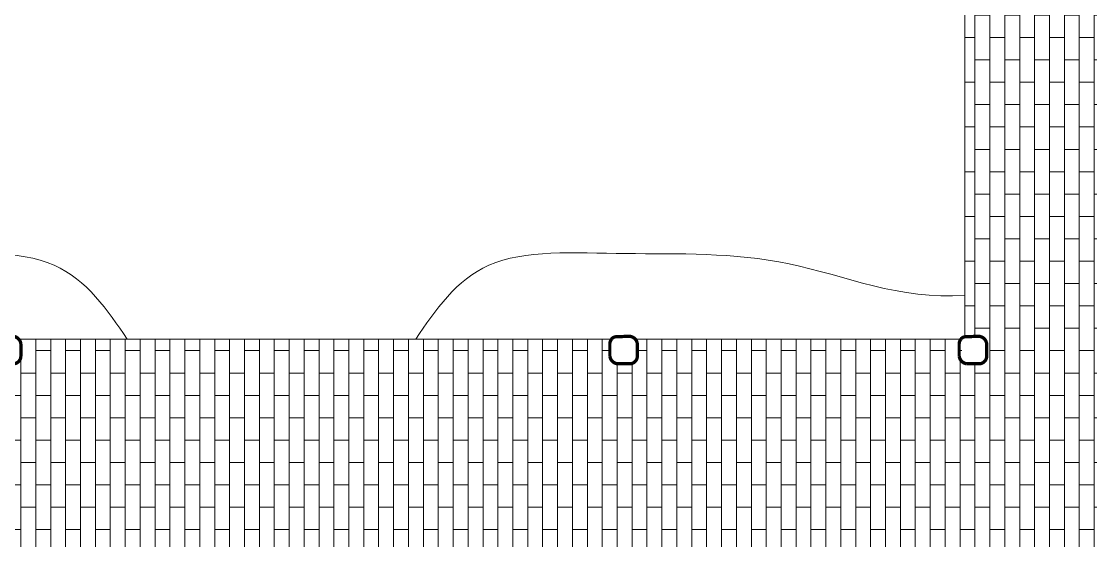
# Model space of a CAD drawing. Header units: metres. Extents: x 8 to 2416, y -346 to 476.
# Drawn here: x 129.99 to 139.71, y -235.25 to -230.53 of the extents above; entities that cross this region are included whole.
import ezdxf

# ---------------------------------------------------------------- set-up
doc = ezdxf.new("R2010")
doc.units = ezdxf.units.M
doc.linetypes.add('0', pattern=[0])
doc.layers.get('0').update_dxf_attribs({"color": 250, "linetype": '0', "lineweight": 20})
for name, color, linetype, lineweight in [('A-WALL', 250, 'Continuous', 20), ('baños', 140, 'Continuous', 0), ('piso', 253, 'Continuous', 0)]:
    doc.layers.add(name, color=color, linetype=linetype, lineweight=lineweight)
doc.layers.add('hatch piso', color=253, linetype='Continuous', lineweight=0, transparency=0.7)
doc.layers.add('REVESTIMIENTO EXTERIOR', color=7, linetype='Continuous', lineweight=5, true_color=0xffdebd)

# ---------------------------------------------------------------- blocks, each defined once
blk = doc.blocks.new('PL BASE 1N NASAS 09')
at = {"layer": 'A-WALL'}
for points in [[(-106.3861, -47.2748), (-106.2761, -47.2748, 0.414214), (-106.2061, -47.2048), (-106.2061, -47.0948, 0.414214), (-106.2761, -47.0248), (-106.3861, -47.0248, 0.414214), (-106.4561, -47.0948), (-106.4561, -47.2048, 0.414214)], [(-103.2111, -47.2748), (-103.1011, -47.2748, 0.414214), (-103.0311, -47.2048), (-103.0311, -47.0948, 0.414214), (-103.1011, -47.0248), (-103.2111, -47.0248, 0.414214), (-103.2811, -47.0948), (-103.2811, -47.2048, 0.414214)]]:
    blk.add_lwpolyline(points, format="xyb", close=True, dxfattribs=at)
at = {"layer": 'piso'}
for p, q in [((-103.2311, -43.462), (-103.2311, -47.0178)), ((-111.8253, -47.0498), (-106.4397, -47.0498)), ((-106.2225, -47.0498), (-103.2716, -47.0498))]:
    blk.add_line(p, q, dxfattribs=at)
blk = doc.blocks.new('PL MUEBLES 1N NASAS 09')
at = {"layer": 'hatch piso'}
h = blk.add_hatch(dxfattribs=at)
h.set_pattern_fill('AR-BRSTD', color=256, scale=0.002, angle=-90)
h.set_pattern_definition([(270, (-8.74588, 232.01007), (0.1354836, -2e-17), []), (0, (-8.74588, 232.01007), (0.1354836, 0.2032), [0.1354836, -0.1354836])])
edge = h.paths.add_edge_path()
edge.add_line((62.3305, 47.1481), (63.2305, 47.1481))
edge.add_line((63.2305, 47.1481), (63.2305, 48.4481))
edge.add_line((63.2305, 48.4481), (56.5331, 48.4481))
edge.add_line((56.5331, 48.4481), (56.5331, 48.2731))
edge.add_line((56.5331, 48.2731), (56.3831, 48.2731))
edge.add_line((56.3831, 48.2731), (56.3831, 48.4536))
edge.add_line((56.3831, 48.4536), (54.5879, 48.4536))
edge.add_line((54.5879, 48.4536), (54.5879, 46.9481))
edge.add_line((54.5879, 46.9481), (55.8257, 46.9481))
edge.add_arc((55.8755, 46.9973), 0.07, 180, 224.67274, ccw=False)
edge.add_line((55.8055, 46.9973), (55.8055, 47.1073))
edge.add_arc((55.8755, 47.1073), 0.07, 90, 180, ccw=False)
edge.add_line((55.8755, 47.1773), (55.9855, 47.1773))
edge.add_arc((55.9855, 47.1073), 0.07, 0, 90, ccw=False)
edge.add_line((56.0555, 47.1073), (56.0555, 46.9973))
edge.add_arc((55.9855, 46.9973), 0.07, -44.67274, 0, ccw=False)
edge.add_line((56.0353, 46.9481), (59.0257, 46.9481))
edge.add_arc((59.0755, 46.9973), 0.07, 180, 224.67276, ccw=False)
edge.add_line((59.0055, 46.9973), (59.0055, 47.1073))
edge.add_arc((59.0755, 47.1073), 0.07, 90, 180, ccw=False)
edge.add_line((59.0755, 47.1773), (59.1855, 47.1773))
edge.add_arc((59.1855, 47.1073), 0.07, 0, 90, ccw=False)
edge.add_line((59.2555, 47.1073), (59.2555, 46.9973))
edge.add_arc((59.1855, 46.9973), 0.07, -90, 0, ccw=False)
edge.add_line((59.1855, 46.9273), (59.0755, 46.9273))
edge.add_arc((59.0755, 46.9973), 0.07, 229.9948, 270, ccw=False)
edge.add_line((59.0305, 46.9437), (59.0305, 44.972))
edge.add_arc((59.0755, 44.9184), 0.07, 90, 130.0052, ccw=False)
edge.add_line((59.0755, 44.9884), (59.1855, 44.9884))
edge.add_arc((59.1855, 44.9184), 0.07, 0, 90, ccw=False)
edge.add_line((59.2555, 44.9184), (59.2555, 44.8084))
edge.add_arc((59.1855, 44.8084), 0.07, -90, 0, ccw=False)
edge.add_line((59.1855, 44.7384), (59.0755, 44.7384))
edge.add_arc((59.0755, 44.8084), 0.07, 229.9948, 270, ccw=False)
edge.add_line((59.0305, 44.7548), (59.0305, 41.172))
edge.add_arc((59.0755, 41.1184), 0.07, 90, 130.0052, ccw=False)
edge.add_line((59.0755, 41.1884), (59.1855, 41.1884))
edge.add_arc((59.1855, 41.1184), 0.07, 0, 90, ccw=False)
edge.add_line((59.2555, 41.1184), (59.2555, 41.0084))
edge.add_arc((59.1855, 41.0084), 0.07, -90, 0, ccw=False)
edge.add_line((59.1855, 40.9384), (59.0755, 40.9384))
edge.add_arc((59.0755, 41.0084), 0.07, 180, 270, ccw=False)
edge.add_line((59.0055, 41.0084), (59.0055, 41.1184))
edge.add_arc((59.0755, 41.1184), 0.07, 149.84805, 180, ccw=False)
edge.add_line((59.0149, 41.1535), (56.0391, 41.1535))
edge.add_arc((55.9855, 41.1085), 0.07, 0, 40.0052, ccw=False)
edge.add_line((56.0555, 41.1085), (56.0555, 40.9985))
edge.add_arc((55.9855, 40.9985), 0.07, -90, 0, ccw=False)
edge.add_line((55.9855, 40.9285), (55.8755, 40.9285))
edge.add_arc((55.8755, 40.9985), 0.07, 180, 270, ccw=False)
edge.add_line((55.8055, 40.9985), (55.8055, 41.1085))
edge.add_arc((55.8755, 41.1085), 0.07, 139.9948, 180, ccw=False)
edge.add_line((55.8219, 41.1535), (50.4363, 41.1535))
edge.add_arc((50.3827, 41.1085), 0.07, 0, 40.0052, ccw=False)
edge.add_line((50.4527, 41.1085), (50.4527, 40.9985))
edge.add_arc((50.3827, 40.9985), 0.07, -90, 0, ccw=False)
edge.add_line((50.3827, 40.9285), (50.2727, 40.9285))
edge.add_arc((50.2727, 40.9985), 0.07, 180, 270, ccw=False)
edge.add_line((50.2027, 40.9985), (50.2027, 41.1085))
edge.add_arc((50.2727, 41.1085), 0.07, 139.9948, 180, ccw=False)
edge.add_line((50.2191, 41.1535), (46.4305, 41.1535))
edge.add_line((46.4305, 41.1535), (46.4305, 40.9535))
edge.add_line((46.4305, 40.9535), (44.3305, 40.9535))
edge.add_line((44.3305, 40.9535), (44.3305, 39.3536))
edge.add_line((44.3305, 39.3536), (47.8305, 39.3536))
edge.add_line((47.8305, 39.3536), (47.8305, 38.9536))
edge.add_line((47.8305, 38.9536), (62.3305, 38.9536))
edge.add_line((62.3305, 38.9536), (62.3305, 47.1481))
at = {"layer": 'baños'}
blk.add_blockref('PL BASE 1N NASAS 09', (162.2615, 88.2033), dxfattribs=at)

msp = doc.modelspace()

# ---------------------------------------------------------------- linework, layer by layer
for points in [[(125.96706, -233.01807), (126.55502, -233.06538), (127.5629, -232.60891), (129.07537, -232.66212), (130.38495, -232.57598), (130.77824, -233.15448), (130.95521, -233.41568)], [(138.56706, -233.01807), (137.97911, -233.06538), (136.97123, -232.60891), (135.45876, -232.66212), (134.14918, -232.57598), (133.75589, -233.15448), (133.57892, -233.41568)]]:
    msp.add_open_spline(points, degree=3, knots=[0, 0, 0, 0, 1, 2, 3, 3.9288966, 3.9288966, 3.9288966, 3.9288966])
at = {"layer": 'REVESTIMIENTO EXTERIOR', "const_width": 0.03}
for points in [[(129.79477, -233.39451), (129.91927, -233.39068, -0.3622782), (129.98927, -233.46068), (129.98927, -233.57068, -0.4142136), (129.91927, -233.64068), (129.80927, -233.64068, -0.3397787), (129.73927, -233.57068), (129.73927, -233.46068, -0.1743351), (129.7553, -233.4161)], [(135.39756, -233.39451), (135.52206, -233.39068, -0.3622782), (135.59206, -233.46068), (135.59206, -233.57068, -0.4142136), (135.52206, -233.64068), (135.41206, -233.64068, -0.3397787), (135.34206, -233.57068), (135.34206, -233.46068, -0.1743351), (135.3581, -233.4161)], [(135.3581, -233.4161, -0.2141905), (135.39756, -233.39451)], [(138.57256, -233.39451), (138.69706, -233.39068, -0.3622782), (138.76706, -233.46068), (138.76706, -233.57068, -0.4142136), (138.69706, -233.64068), (138.58706, -233.64068, -0.3397787), (138.51706, -233.57068), (138.51706, -233.46068, -0.1743351), (138.5331, -233.4161)], [(138.5331, -233.4161, -0.2141905), (138.57256, -233.39451)]]:
    msp.add_lwpolyline(points, format="xyb", dxfattribs=at)
at = {"layer": 'REVESTIMIENTO EXTERIOR'}
for points in [[(125.96706, -233.01807), (126.55502, -233.06538), (127.5629, -232.60891), (129.07537, -232.66212), (130.38495, -232.57598), (130.77824, -233.15448), (130.95521, -233.41568)], [(138.56706, -233.01807), (137.97911, -233.06538), (136.97123, -232.60891), (135.45876, -232.66212), (134.14918, -232.57598), (133.75589, -233.15448), (133.57892, -233.41568)]]:
    msp.add_open_spline(points, degree=3, knots=[0, 0, 0, 0, 1, 2, 3, 3.9288966, 3.9288966, 3.9288966, 3.9288966], dxfattribs=at)

# ---------------------------------------------------------------- block references
msp.add_blockref('PL MUEBLES 1N NASAS 09', (79.53659, -274.56922))

doc.saveas('drawing.dxf')
